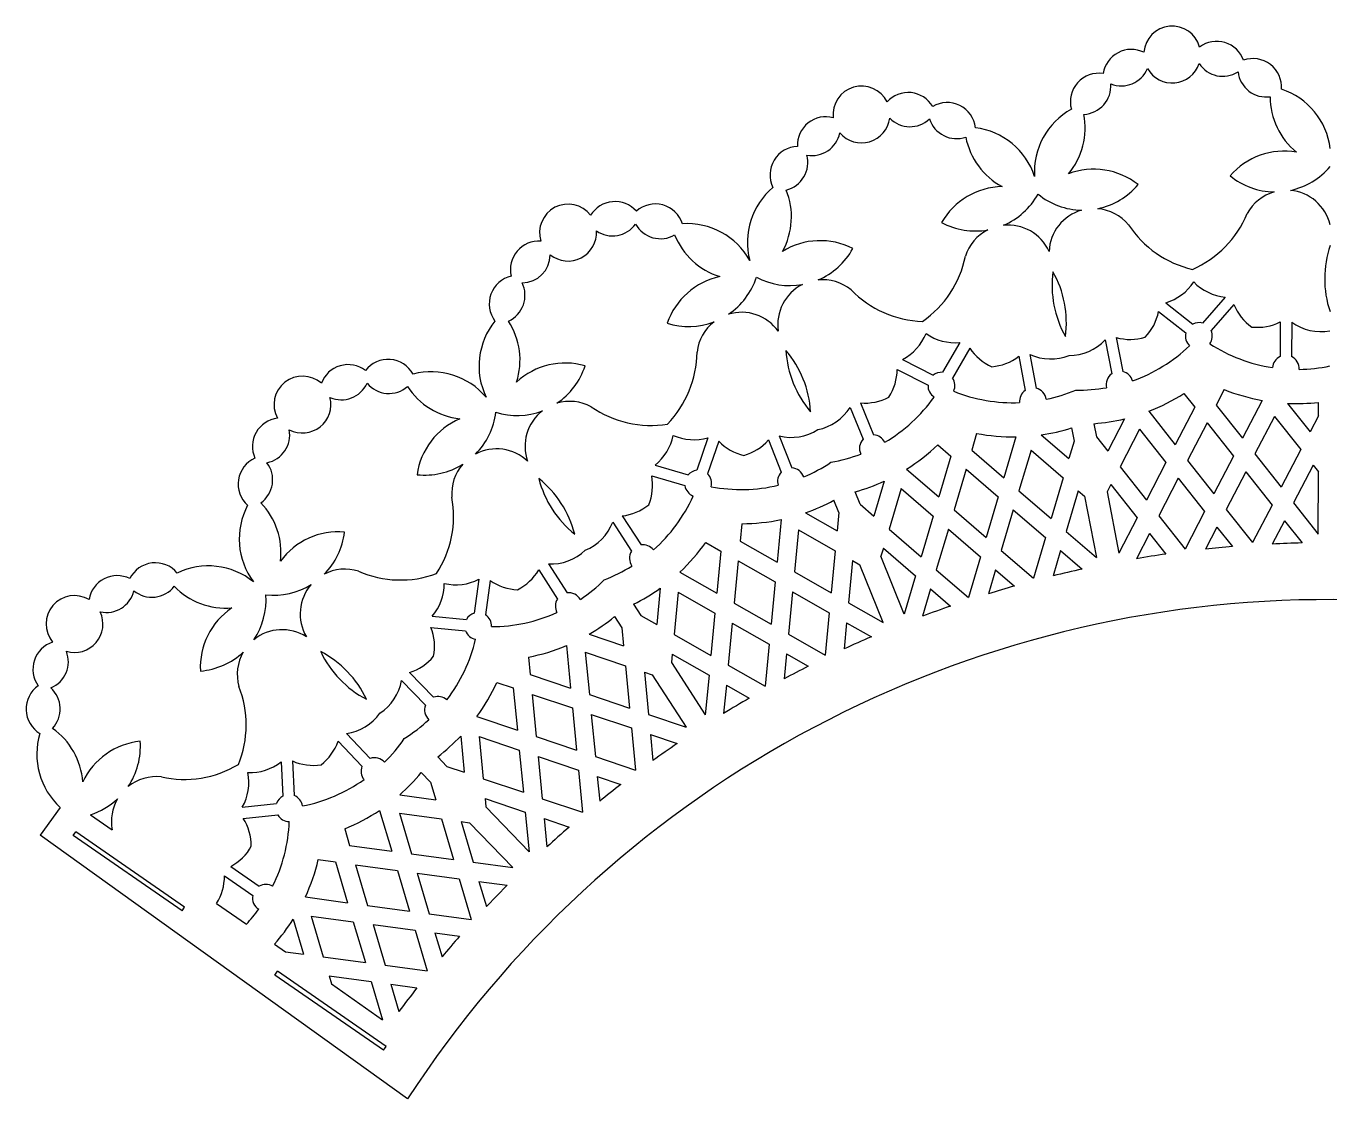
# Model space of a CAD drawing. Extents: x 53 to 282, y 68 to 162.
# Drawn here: x 52.5 to 167.1, y 67.8 to 162 of the extents above; entities that cross this region are included whole.
import ezdxf

# ---------------------------------------------------------------- set-up
doc = ezdxf.new("R2010")
doc.units = 0
doc.layers.get('0').update_dxf_attribs({"linetype": 'CONTINUOUS'})

msp = doc.modelspace()

# ---------------------------------------------------------------- linework, layer by layer
for p, q in [((152.690979, 137.721465), (155.066711, 135.851382)), ((157.904402, 138.215714), (155.922416, 135.932505)), ((158.67223, 137.574766), (156.67758, 135.276969)), ((152.057276, 136.947647), (154.448187, 135.065616)), ((162.757443, 136.037067), (162.741883, 132.994329)), ((163.757331, 136.012636), (163.74187, 132.989215)), ((134.58313, 134.229317), (133.073214, 131.609876)), ((147.356318, 134.457766), (147.939659, 131.491113)), ((148.333802, 134.669658), (148.92087, 131.684051)), ((135.459149, 133.746653), (133.939586, 131.110476)), ((139.762712, 133.0167), (140.328019, 130.026896)), ((140.748891, 133.183506), (141.310609, 130.212683)), ((129.08539, 131.868864), (131.791482, 130.477618)), ((129.559799, 132.749381), (132.248711, 131.366967)), ((154.284893, 129.757451), (155.232976, 128.557115)), ((157.835473, 130.094079), (157.129832, 128.736943)), ((124.945893, 128.527745), (126.084579, 125.726904)), ((125.864987, 128.922257), (127.010948, 126.103521)), ((155.232976, 128.557115), (153.513051, 125.249239)), ((157.129832, 128.736943), (159.440725, 125.811201)), ((161.168806, 129.134762), (159.440725, 125.811201)), ((163.386326, 128.882599), (165.368399, 126.373164)), ((166.109829, 127.79913), (166.111552, 128.96975)), ((149.060587, 127.5245), (147.585376, 124.687276)), ((151.191197, 128.188857), (153.513051, 125.249239)), ((162.24813, 127.742258), (160.528204, 124.434382)), ((162.24813, 127.742258), (164.559022, 124.816516)), ((166.109829, 127.79913), (165.368399, 126.373164)), ((136.065141, 126.243722), (135.631426, 124.776903)), ((141.745153, 126.113699), (144.169658, 124.028545)), ((144.403696, 126.719272), (144.625378, 125.569784)), ((146.36751, 127.097999), (146.589192, 125.948511)), ((150.392781, 126.618333), (148.672855, 123.310456)), ((150.392781, 126.618333), (152.703674, 123.692591)), ((156.320455, 127.180295), (154.60053, 123.872419)), ((156.320455, 127.180295), (158.631348, 124.254554)), ((112.450976, 125.866253), (111.468615, 123.006833)), ((113.402996, 125.559609), (112.414359, 122.68192)), ((117.766773, 125.664227), (118.892175, 122.837221)), ((118.703005, 126.016141), (119.821263, 123.207081)), ((132.644014, 125.235838), (133.803733, 124.238441)), ((139.520286, 125.93809), (138.458119, 122.345854)), ((144.625378, 125.569784), (144.169658, 124.028545)), ((146.589192, 125.948511), (147.585376, 124.687276)), ((133.803733, 124.238441), (132.74658, 120.663163)), ((135.631426, 124.776903), (138.458119, 122.345854)), ((140.845481, 124.77711), (139.788327, 121.201831)), ((140.845481, 124.77711), (143.672174, 122.346061)), ((154.60053, 123.872419), (156.911422, 120.946677)), ((158.631348, 124.254554), (156.911422, 120.946677)), ((160.528204, 124.434382), (162.839097, 121.50864)), ((164.559022, 124.816516), (162.839097, 121.50864)), ((107.802323, 123.45501), (110.705609, 122.611064)), ((129.906484, 123.105739), (132.74658, 120.663163)), ((135.133942, 123.094419), (134.076789, 119.51914)), ((135.133942, 123.094419), (137.960635, 120.66337)), ((148.672855, 123.310456), (150.983748, 120.384715)), ((152.703674, 123.692591), (150.983748, 120.384715)), ((159.718827, 122.877734), (157.998901, 119.569858)), ((159.718827, 122.877734), (162.02972, 119.951992)), ((165.646501, 123.439696), (163.926576, 120.13182)), ((165.646501, 123.439696), (166.10256, 122.862297)), ((166.094498, 117.387089), (166.10256, 122.862297)), ((107.504641, 122.500149), (110.426477, 121.650811)), ((127.941771, 122.04702), (127.035041, 118.980471)), ((143.672174, 122.346061), (142.61502, 118.770783)), ((147.863478, 121.753809), (147.524048, 121.100994)), ((147.863478, 121.753809), (150.174371, 118.828067)), ((153.791153, 122.315771), (152.071227, 119.007895)), ((153.791153, 122.315771), (156.102046, 119.39003)), ((123.961036, 119.281971), (123.524112, 120.367996)), ((125.816505, 120.028453), (125.379581, 121.114478)), ((129.422403, 121.411727), (128.36525, 117.836449)), ((129.422403, 121.411727), (132.249096, 118.980679)), ((137.960635, 120.66337), (136.903482, 117.088092)), ((139.788327, 121.201831), (142.61502, 118.770783)), ((145.002382, 121.202039), (143.945229, 117.62676)), ((145.002382, 121.202039), (145.560234, 120.722268)), ((145.560234, 120.722268), (146.59704, 115.346116)), ((147.524048, 121.100994), (148.560854, 115.724843)), ((121.029973, 119.266304), (123.807771, 117.682094)), ((123.961036, 119.281971), (123.807771, 117.682094)), ((125.816505, 120.028453), (127.035041, 118.980471)), ((134.076789, 119.51914), (136.903482, 117.088092)), ((139.290843, 119.519347), (138.23369, 115.944069)), ((139.290843, 119.519347), (142.117536, 117.088299)), ((156.102046, 119.39003), (154.38212, 116.082153)), ((157.998901, 119.569858), (160.309794, 116.644116)), ((162.02972, 119.951992), (160.309794, 116.644116)), ((163.926576, 120.13182), (166.094498, 117.387089)), ((104.078715, 118.430562), (105.730906, 115.898452)), ((104.905646, 118.993197), (106.568393, 116.444909)), ((115.429484, 118.310183), (115.283617, 116.78753)), ((118.879463, 118.669408), (118.522242, 114.940505)), ((132.249096, 118.980679), (131.191943, 115.4054)), ((150.174371, 118.828067), (148.560854, 115.724843)), ((152.071227, 119.007895), (154.38212, 116.082153)), ((163.117199, 118.575173), (162.049624, 116.521941)), ((163.117199, 118.575173), (164.665891, 116.614427)), ((120.401836, 117.782622), (120.0463, 114.071317)), ((120.401836, 117.782622), (123.64046, 115.935597)), ((128.36525, 117.836449), (131.191943, 115.4054)), ((133.579305, 117.836656), (132.522151, 114.261377)), ((133.579305, 117.836656), (136.405998, 115.405608)), ((142.117536, 117.088299), (141.060383, 113.51302)), ((143.945229, 117.62676), (146.59704, 115.346116)), ((151.26185, 117.451247), (150.109207, 115.234407)), ((151.26185, 117.451247), (152.696244, 115.63521)), ((157.189524, 118.01321), (156.177854, 116.067499)), ((157.189524, 118.01321), (158.548805, 116.292272)), ((112.263546, 116.667996), (113.592248, 115.910222)), ((113.592248, 115.910222), (113.236713, 112.198917)), ((115.283617, 116.78753), (118.522242, 114.940505)), ((123.64046, 115.935597), (123.284925, 112.224292)), ((127.867766, 116.153965), (127.659135, 115.448378)), ((127.867766, 116.153965), (130.694459, 113.722916)), ((138.23369, 115.944069), (141.060383, 113.51302)), ((143.447745, 115.944276), (142.791559, 113.725065)), ((143.447745, 115.944276), (145.342111, 114.315059)), ((98.429761, 114.773903), (100.063467, 112.229827)), ((115.116307, 115.041034), (114.760771, 111.329729)), ((115.116307, 115.041034), (118.354931, 113.194009)), ((125.164519, 115.066409), (124.808984, 111.355104)), ((125.164519, 115.066409), (125.803666, 114.701896)), ((127.847241, 109.622351), (125.803666, 114.701896)), ((129.70271, 110.368833), (127.659135, 115.448378)), ((136.405998, 115.405608), (135.348844, 111.830329)), ((97.577879, 114.249814), (99.222022, 111.689484)), ((109.982727, 114.054702), (113.236713, 112.198917)), ((120.0463, 114.071317), (123.284925, 112.224292)), ((130.694459, 113.722916), (129.70271, 110.368833)), ((132.522151, 114.261377), (135.348844, 111.830329)), ((137.736206, 114.261585), (137.114383, 112.158586)), ((137.736206, 114.261585), (139.398883, 112.831628)), ((92.321199, 113.433827), (91.90249, 110.439499)), ((93.314239, 113.314471), (92.892854, 110.301013)), ((108.256132, 112.640581), (107.951184, 109.457328)), ((118.354931, 113.194009), (117.999396, 109.482704)), ((119.87899, 112.324821), (119.523455, 108.613516)), ((119.87899, 112.324821), (123.117614, 110.477796)), ((132.024667, 112.578893), (131.316194, 110.182847)), ((132.024667, 112.578893), (133.779224, 111.069917)), ((105.918925, 111.236291), (106.55507, 110.253548)), ((109.830777, 112.299445), (109.475242, 108.58814)), ((109.830777, 112.299445), (113.069402, 110.45242)), ((114.760771, 111.329729), (117.999396, 109.482704)), ((124.808984, 111.355104), (127.847241, 109.622351)), ((88.218042, 110.179881), (91.229019, 109.905414)), ((104.239982, 110.149484), (104.876127, 109.16674)), ((106.55507, 110.253548), (107.951184, 109.457328)), ((113.069402, 110.45242), (112.713867, 106.741115)), ((123.117614, 110.477796), (122.762079, 106.766491)), ((88.108025, 109.185764), (91.13824, 108.909543)), ((104.876127, 109.16674), (105.030949, 107.567013)), ((114.593461, 109.583232), (114.237926, 105.871927)), ((114.593461, 109.583232), (117.832085, 107.736207)), ((124.641673, 109.608608), (124.420989, 107.304964)), ((124.641673, 109.608608), (126.812103, 108.370786)), ((102.001875, 108.592098), (105.030949, 107.567013)), ((109.475242, 108.58814), (112.713867, 106.741115)), ((117.832085, 107.736207), (117.47655, 104.024902)), ((119.523455, 108.613516), (122.762079, 106.766491)), ((96.686753, 106.584884), (96.834099, 105.0624)), ((100.004799, 107.595827), (100.36565, 103.867269)), ((101.668409, 107.015811), (102.027556, 103.304854)), ((101.668409, 107.015811), (105.19996, 105.82068)), ((109.307932, 106.841644), (109.237766, 106.109212)), ((109.307932, 106.841644), (112.546556, 104.994619)), ((119.356144, 106.867019), (119.147016, 104.684009)), ((119.356144, 106.867019), (121.261121, 105.780589)), ((105.19996, 105.82068), (105.559107, 102.109723)), ((109.237766, 106.109212), (112.213017, 101.512925)), ((114.237926, 105.871927), (117.47655, 104.024902)), ((85.521555, 104.537249), (87.62654, 102.366914)), ((86.225938, 105.247333), (88.344372, 103.063131)), ((93.892299, 104.368813), (95.341203, 103.878482)), ((96.834099, 105.0624), (100.36565, 103.867269)), ((106.861866, 105.258266), (107.221014, 101.547309)), ((106.861866, 105.258266), (107.558823, 105.022405)), ((107.558823, 105.022405), (110.534074, 100.426118)), ((112.546556, 104.994619), (112.213017, 101.512925)), ((95.341203, 103.878482), (95.700351, 100.167525)), ((97.00311, 103.316067), (100.534661, 102.120936)), ((97.00311, 103.316067), (97.362257, 99.60511)), ((102.027556, 103.304854), (105.559107, 102.109723)), ((114.070615, 104.125431), (113.832346, 101.638224)), ((114.070615, 104.125431), (116.080862, 102.978964)), ((100.534661, 102.120936), (100.893808, 98.409979)), ((92.152054, 101.368322), (95.700351, 100.167525)), ((102.196567, 101.558521), (105.728118, 100.36339)), ((102.196567, 101.558521), (102.555714, 97.847564)), ((107.221014, 101.547309), (110.534074, 100.426118)), ((80.674114, 99.869903), (82.763237, 97.684295)), ((105.728118, 100.36339), (106.087265, 96.652433)), ((107.390024, 99.800976), (109.756765, 99.000034)), ((107.390024, 99.800976), (107.61295, 97.497547)), ((79.937883, 99.192896), (82.040354, 96.993325)), ((90.727008, 99.650702), (91.035052, 96.46778)), ((92.33781, 99.616323), (92.696958, 95.905366)), ((92.33781, 99.616323), (95.869361, 98.421192)), ((97.362257, 99.60511), (100.893808, 98.409979)), ((75.931051, 97.461197), (76.092404, 94.4227)), ((89.512663, 96.98298), (88.700722, 97.82625)), ((95.869361, 98.421192), (96.228509, 94.710235)), ((97.531268, 97.858777), (101.062819, 96.663646)), ((97.531268, 97.858777), (97.890415, 94.14782)), ((102.555714, 97.847564), (106.087265, 96.652433)), ((74.933482, 97.388879), (75.093811, 94.369672)), ((88.071939, 95.595783), (87.259999, 96.439053)), ((89.512663, 96.98298), (91.035052, 96.46778)), ((101.062819, 96.663646), (101.421966, 92.952689)), ((88.071939, 95.595783), (88.529159, 94.054989)), ((92.696958, 95.905366), (96.228509, 94.710235)), ((102.724725, 96.101232), (104.802003, 95.398249)), ((102.724725, 96.101232), (102.935977, 93.918426)), ((85.360174, 94.483261), (88.529159, 94.054989)), ((92.865968, 94.159033), (96.397519, 92.963902)), ((92.865968, 94.159033), (92.936847, 93.42667)), ((97.890415, 94.14782), (101.421966, 92.952689)), ((55.524787, 93.383439), (53.768899, 90.937044)), ((71.526594, 93.411797), (74.534622, 93.716894)), ((83.589857, 93.124234), (84.655519, 89.533038)), ((85.333573, 92.872311), (89.028281, 92.37299)), ((85.333573, 92.872311), (86.394205, 89.298063)), ((96.734447, 89.482534), (92.936847, 93.42667)), ((96.397519, 92.963902), (96.734447, 89.482534)), ((58.176654, 92.742793), (60.092988, 91.396751)), ((71.608285, 92.414952), (74.635532, 92.721999)), ((89.028281, 92.37299), (90.088913, 88.798742)), ((90.766967, 92.138015), (91.496123, 92.039473)), ((90.766967, 92.138015), (91.8276, 88.563767)), ((95.293723, 88.095338), (91.496123, 92.039473)), ((98.059426, 92.401487), (100.251495, 91.659657)), ((98.059426, 92.401487), (98.300116, 89.914513)), ((86.048575, 67.768452), (53.768899, 90.937044)), ((56.669572, 90.904428), (56.897104, 91.23341)), ((66.227412, 84.293982), (56.669572, 90.904428)), ((66.454944, 84.622964), (56.897104, 91.23341)), ((80.525661, 91.498781), (80.960811, 90.032359)), ((80.960811, 90.032359), (84.655519, 89.533038)), ((78.205428, 88.79019), (79.721246, 88.585335)), ((79.721246, 88.585335), (80.781879, 85.011087)), ((81.459932, 88.35036), (85.154641, 87.851039)), ((81.459932, 88.35036), (82.520565, 84.776112)), ((86.394205, 89.298063), (90.088913, 88.798742)), ((91.8276, 88.563767), (95.293723, 88.095338)), ((69.956316, 87.358322), (72.436746, 85.629512)), ((70.512266, 88.189762), (73.008544, 86.449907)), ((85.154641, 87.851039), (86.215273, 84.276791)), ((86.893327, 87.616064), (87.95396, 84.041816)), ((86.893327, 87.616064), (90.588035, 87.116743)), ((90.588035, 87.116743), (91.648668, 83.542495)), ((92.326721, 86.881768), (94.802805, 86.547137)), ((92.326721, 86.881768), (92.985066, 84.663196)), ((94.802805, 86.547137), (92.985066, 84.663196)), ((69.267837, 84.9523), (71.883372, 83.115138)), ((77.069647, 85.512777), (80.781879, 85.011087)), ((66.227412, 84.293982), (66.454944, 84.622964)), ((77.586292, 83.82841), (81.281, 83.329088)), ((77.586292, 83.82841), (78.646925, 80.254162)), ((82.520565, 84.776112), (86.215273, 84.276791)), ((87.95396, 84.041816), (91.648668, 83.542495)), ((75.998515, 83.554833), (76.908239, 80.489137)), ((81.281, 83.329088), (82.341633, 79.75484)), ((83.019687, 83.094113), (86.714395, 82.594792)), ((83.019687, 83.094113), (84.080319, 79.519866)), ((86.714395, 82.594792), (87.775028, 79.020544)), ((74.35755, 81.377265), (75.315516, 80.704385)), ((88.453081, 82.359817), (90.626329, 82.066114)), ((88.453081, 82.359817), (89.076951, 80.257425)), ((75.315516, 80.704385), (76.908239, 80.489137)), ((78.646925, 80.254162), (82.341633, 79.75484)), ((84.080319, 79.519866), (87.775028, 79.020544)), ((74.381008, 78.65474), (74.60854, 78.983722)), ((83.938851, 72.044298), (74.381008, 78.65474)), ((84.166383, 72.37328), (74.60854, 78.983722)), ((79.146047, 78.572163), (79.355364, 77.86678)), ((79.146047, 78.572163), (82.840755, 78.072841)), ((82.840755, 78.072841), (83.835768, 74.719725)), ((79.355364, 77.86678), (83.835768, 74.719725)), ((84.579441, 77.837867), (85.290246, 75.442511)), ((84.579441, 77.837867), (86.872783, 77.527933)), ((83.938851, 72.044298), (84.166383, 72.37328))]:
    msp.add_line(p, q)
for centre, radius, start, end in [((153.253467, 159.531392), 2.5, 15.333982, 175.497294), ((157.165266, 158.193103), 2.5, 19.398295, 126.892725), ((149.662846, 157.481849), 2.5, 63.938551, 171.43298), ((148.770195, 159.27159), 2.5, 248.614081, 337.233631), ((153.253467, 159.531392), 2.5, 209.399436, 341.43184), ((157.705691, 160.118704), 2.5, 213.597645, 302.217195), ((160.368052, 156.670464), 2.5, 355.658812, 109.747871), ((146.803249, 155.384477), 2.5, 81.083405, 195.172464), ((161.520258, 158.305218), 2.5, 186.928971, 277.943383), ((125.950423, 154.265926), 2.5, 26.333982, 186.497294), ((130.045708, 153.698631), 2.5, 30.398295, 137.892725), ((145.364371, 156.773588), 2.5, 272.887893, 3.902304), ((160.904102, 150.505187), 6.288244, 7.07966, 71.869632), ((133.480183, 152.815088), 2.5, 6.658812, 120.747871), ((147.435312, 149.228302), 6.288244, 118.961644, 183.751616), ((168.153975, 155.816197), 6.288244, 179.881478, 230.700061), ((122.816843, 151.568916), 2.5, 74.938551, 182.43298), ((125.950423, 154.265926), 2.5, 220.399436, 352.43184), ((130.208782, 155.691971), 2.5, 224.597645, 313.217195), ((134.299294, 154.639658), 2.5, 197.928971, 288.943383), ((139.316566, 153.082318), 6.288244, 320.131215, 10.949798), ((121.599093, 153.155448), 2.5, 259.614081, 348.233631), ((135.182775, 146.865367), 6.288244, 18.07966, 82.869632), ((120.409982, 148.964442), 2.5, 92.083405, 206.172464), ((141.286058, 153.46214), 6.288244, 190.881478, 241.700061), ((118.732485, 150.05348), 2.5, 283.887893, 14.902304), ((163.093377, 144.7549), 6.288244, 80.131291, 139.022852), ((146.365619, 143.169055), 6.288244, 51.808424, 110.699985), ((162.328783, 153.744566), 6.288244, 282.028854, 319.946399), ((122.205086, 143.041976), 6.288244, 129.961644, 194.751616), ((138.429034, 141.638463), 6.288244, 91.131291, 150.022852), ((145.427276, 152.142249), 6.288244, 281.893078, 320.131215), ((162.328783, 153.744566), 6.288244, 230.700061, 268.938198), ((113.500123, 145.276054), 6.288244, 331.131215, 21.949798), ((135.963178, 150.317072), 6.288244, 293.028854, 330.946399), ((145.427276, 152.142249), 6.288244, 230.884877, 268.802422), ((163.296456, 143.664516), 3.944804, 105.952634, 151.34789), ((163.296456, 143.664516), 3.944804, 13.358233, 85.014419), ((100.153711, 143.887534), 2.5, 37.333982, 197.497294), ((104.281999, 144.11208), 2.5, 41.398295, 148.892725), ((107.821961, 143.900098), 2.5, 17.658812, 131.747871), ((146.37106, 142.059934), 3.944804, 105.816857, 177.473043), ((146.37106, 142.059934), 3.944804, 39.483386, 84.878642), ((151.374992, 149.040387), 9.149187, 293.633325, 337.614273), ((104.06173, 146.099913), 2.5, 235.597645, 324.217195), ((108.277878, 145.84744), 2.5, 208.928971, 299.943383), ((110.628532, 138.384561), 6.288244, 29.07966, 93.869632), ((135.963178, 150.317072), 6.288244, 241.700061, 279.938198), ((138.836436, 140.606861), 3.944804, 24.358233, 96.014419), ((157.069921, 149.580285), 9.149187, 213.217003, 257.19795), ((100.153711, 143.887534), 2.5, 231.399436, 3.43184), ((115.360957, 146.024694), 6.288244, 201.881478, 252.700061), ((138.836436, 140.606861), 3.944804, 116.952634, 162.34789), ((97.592317, 140.642161), 2.5, 85.938551, 193.43298), ((122.311204, 136.889947), 6.288244, 62.808424, 121.699985), ((119.677936, 145.519235), 6.288244, 292.893078, 331.131215), ((175.803825, 139.84522), 9.149187, 161.412868, 198.418407), ((96.094216, 141.967187), 2.5, 270.614081, 359.233631), ((126.108239, 143.60924), 9.149187, 304.633325, 348.614273), ((95.726634, 137.626287), 2.5, 103.083405, 217.172464), ((114.812488, 133.873105), 6.288244, 102.131291, 161.022852), ((110.73598, 141.921756), 6.288244, 304.028854, 341.946399), ((119.677936, 145.519235), 6.288244, 241.884877, 279.802422), ((151.842766, 139.244255), 9.149187, 172.412868, 209.418407), ((134.804224, 135.958326), 9.149187, 352.412868, 29.418407), ((93.872159, 138.375235), 2.5, 294.887893, 25.902304), ((122.528176, 135.802242), 3.944804, 116.816857, 188.473043), ((122.528176, 135.802242), 3.944804, 50.483386, 95.878642), ((131.595518, 145.225862), 9.149187, 224.217003, 268.19795), ((151.428987, 141.978031), 4.439705, 286.514101, 326.884013), ((158.344028, 142.633599), 4.439705, 223.947262, 264.317172), ((162.789504, 139.235798), 4.439705, 201.970621, 235.218746), ((115.409244, 132.938192), 3.944804, 35.358233, 107.014419), ((147.701214, 137.805379), 4.439705, 315.61253, 348.860653), ((98.618816, 132.155156), 6.288244, 140.961644, 205.751616), ((89.647506, 132.687202), 6.288244, 342.131215, 32.949798), ((110.73598, 141.921756), 6.288244, 252.700061, 290.938198), ((115.409244, 132.938192), 3.944804, 127.952634, 173.34789), ((155.598464, 134.796485), 1.181341, 74.082998, 116.751773), ((155.598464, 134.796485), 1.181341, 324.757555, 24.003397), ((160.757335, 140.000719), 4.439705, 263.527946, 296.776079), ((166.339925, 139.623893), 4.439705, 234.429528, 280.1302), ((127.508802, 136.686942), 4.439705, 297.514104, 337.884013), ((134.171707, 138.649918), 4.439705, 234.947262, 275.317175), ((144.141115, 137.519375), 4.439705, 270.701076, 316.401759), ((149.553438, 138.938554), 4.439705, 254.055208, 287.30333), ((155.598464, 134.796485), 1.181341, 166.831374, 226.073451), ((164.204421, 145.953415), 14.090407, 237.160101, 261.245307), ((102.342018, 133.456755), 9.149187, 315.633325, 359.614273), ((128.436608, 134.082346), 9.149187, 183.412868, 220.418407), ((112.338097, 127.605682), 9.149187, 3.412868, 40.418407), ((139.183838, 136.16278), 4.439705, 212.970623, 246.218746), ((137.043051, 136.525892), 4.439705, 274.527946, 307.776068), ((142.594975, 137.221198), 4.439705, 245.429516, 291.1302), ((145.049285, 144.137492), 14.090407, 289.585365, 313.670905), ((163.236403, 131.921474), 1.181341, 114.746801, 174.866629), ((163.236403, 131.921474), 1.181341, 357.240575, 64.6672), ((80.820842, 129.785713), 2.5, 52.398295, 159.892725), ((84.336213, 130.253083), 2.5, 28.658812, 142.747871), ((99.896848, 126.136406), 6.288244, 73.808424, 132.699985), ((95.665414, 134.104698), 6.288244, 303.893078, 342.131215), ((124.645699, 131.879661), 4.439705, 326.61253, 359.860655), ((164.204421, 145.953415), 14.090407, 270.861897, 281.926342), ((76.811247, 128.777579), 2.5, 48.333982, 208.497294), ((80.225323, 131.694995), 2.5, 246.597645, 335.217195), ((84.412183, 132.251639), 2.5, 219.928971, 310.943383), ((88.143633, 125.3744), 6.288244, 40.07966, 104.869632), ((132.971887, 130.432888), 1.181341, 85.079503, 127.748278), ((132.971887, 130.432888), 1.181341, 335.757825, 34.999902), ((148.636768, 130.53738), 1.181341, 126.164087, 193.588977), ((148.636768, 130.53738), 1.181341, 15.965166, 76.084486), ((91.331304, 133.777152), 6.288244, 212.881478, 263.700061), ((132.971887, 130.432888), 1.181341, 177.827879, 237.073721), ((139.290827, 143.026957), 14.090407, 248.160371, 272.245911), ((141.018164, 129.068112), 1.181341, 125.74679, 185.86611), ((141.018164, 129.068112), 1.181341, 8.242299, 75.667189), ((139.290827, 143.026957), 14.090407, 281.862498, 292.926956), ((145.049285, 144.137492), 14.090407, 268.90432, 279.968778), ((145.049285, 144.137492), 17.090407, 291.061986, 302.71068), ((164.204421, 145.953415), 17.090407, 248.120106, 259.768779), ((76.811247, 128.777579), 2.5, 242.399436, 14.43184), ((100.317377, 125.110085), 3.944804, 61.483386, 106.878642), ((107.420015, 136.090697), 9.149187, 235.217003, 279.19795), ((121.205581, 130.919612), 4.439705, 281.701076, 327.401748), ((126.247672, 133.345437), 4.439705, 265.055197, 298.30333), ((120.834144, 137.589339), 14.090407, 300.585969, 324.671175), ((164.204421, 145.953415), 17.090407, 267.256276, 276.407021), ((74.91616, 125.103095), 2.5, 96.938551, 204.43298), ((93.111544, 121.744169), 6.288244, 113.131291, 172.022852), ((87.574178, 128.867109), 6.288244, 315.028854, 352.946399), ((95.665414, 134.104698), 6.288244, 252.884877, 290.802422), ((100.317377, 125.110085), 3.944804, 127.816857, 199.473043), ((145.049285, 144.137492), 17.090407, 274.423757, 283.574573), ((73.192756, 126.117925), 2.5, 281.614081, 10.233631), ((105.037686, 126.928879), 4.439705, 308.514101, 348.884013), ((111.203621, 130.127131), 4.439705, 245.947262, 286.317172), ((119.744743, 130.331896), 4.439705, 256.429528, 302.1302), ((126.950861, 124.923709), 1.181341, 26.964647, 87.084475), ((139.290827, 143.026957), 17.090407, 259.120596, 270.76929), ((139.290827, 143.026957), 17.090407, 278.256703, 287.407519), ((116.598234, 128.642049), 4.439705, 223.970621, 257.218746), ((114.427494, 128.590008), 4.439705, 285.527946, 318.776079), ((126.950861, 124.923709), 1.181341, 137.164075, 204.590701), ((120.834144, 137.589339), 17.090407, 302.062497, 313.71117), ((73.660211, 121.786642), 2.5, 114.083405, 228.172464), ((93.875726, 120.9403), 3.944804, 46.358233, 118.014419), ((120.834144, 137.589339), 14.090407, 279.904934, 290.969379), ((71.696902, 122.16798), 2.5, 305.887893, 36.902304), ((87.574178, 128.867109), 6.288244, 263.700061, 301.938198), ((93.875726, 120.9403), 3.944804, 138.952634, 184.34789), ((111.593813, 121.832179), 1.181341, 96.082998, 138.751773), ((111.593813, 121.832179), 1.181341, 346.757555, 46.003397), ((119.752585, 122.027738), 1.181341, 136.746801, 196.866629), ((119.752585, 122.027738), 1.181341, 19.240575, 86.6672), ((115.393658, 135.400552), 14.090407, 292.861897, 303.926342), ((106.445426, 124.54917), 9.149187, 194.412868, 231.418407), ((91.878496, 115.11976), 9.149187, 14.412868, 51.418407), ((103.144459, 121.663615), 4.439705, 337.61253, 10.860653), ((111.593813, 121.832179), 1.181341, 188.831374, 248.073451), ((115.393658, 135.400552), 14.090407, 259.160101, 283.245307), ((120.834144, 137.589339), 17.090407, 285.424255, 294.575), ((80.949636, 118.95599), 9.149187, 326.633325, 10.614273), ((98.313582, 126.541218), 14.090407, 311.585365, 335.670905), ((115.393658, 135.400552), 17.090407, 289.256276, 298.407021), ((77.543196, 116.967885), 6.288244, 151.961644, 216.751616), ((68.635195, 115.77835), 6.288244, 353.131215, 43.949798), ((104.437316, 123.408132), 4.439705, 276.055208, 309.30333), ((99.950731, 120.0648), 4.439705, 292.701076, 338.401759), ((115.393658, 135.400552), 17.090407, 270.120106, 281.768779), ((79.946179, 111.303576), 6.288244, 84.808424, 143.699985), ((74.272067, 118.318073), 6.288244, 314.893078, 353.131215), ((98.628875, 119.209141), 4.439705, 267.429516, 313.1302), ((106.734529, 115.275309), 1.181341, 148.164087, 215.588977), ((106.734529, 115.275309), 1.181341, 37.965166, 98.084486), ((98.313582, 126.541218), 17.090407, 313.061986, 324.71068), ((166.943925, 15.12218), 101.51781, 94.743551, 96.087725), ((166.943925, 15.12218), 101.51781, 91.285811, 92.763373), ((63.885937, 112.375509), 2.5, 39.658812, 153.747871), ((68.554301, 108.312952), 6.288244, 51.07966, 115.869632), ((166.943925, 15.12218), 101.51781, 98.067903, 99.545465), ((60.524332, 111.245962), 2.5, 63.398295, 170.892725), ((80.554813, 110.376353), 3.944804, 72.483386, 117.878642), ((85.431756, 122.510467), 9.149187, 246.217003, 290.19795), ((93.741686, 116.484677), 4.439705, 296.527946, 329.776068), ((98.313582, 126.541218), 14.090407, 290.90432, 301.968778), ((166.943925, 15.12218), 101.51781, 102.285811, 103.763373), ((59.575446, 113.006534), 2.5, 257.597645, 346.217195), ((63.579169, 114.351842), 2.5, 230.928971, 321.943383), ((70.080085, 117.169558), 6.288244, 223.881478, 274.700061), ((74.272067, 118.318073), 6.288244, 263.884877, 301.802422), ((80.554813, 110.376353), 3.944804, 138.816857, 210.473043), ((84.841354, 113.062408), 4.439705, 319.514104, 359.884013), ((90.283748, 117.378415), 4.439705, 256.947262, 297.317175), ((95.862614, 116.949959), 4.439705, 234.970623, 268.218746), ((93.390445, 123.354392), 14.090407, 303.862498, 314.926956), ((98.313582, 126.541218), 17.090407, 296.423757, 305.574573), ((166.943925, 15.12218), 101.51781, 105.743551, 107.087725), ((56.780766, 109.491283), 2.5, 59.333982, 219.497294), ((67.328868, 111.632833), 6.288244, 326.028854, 3.946399), ((166.943925, 15.12218), 96.51781, 34.300013, 146.944131), ((100.22108, 111.059047), 1.181341, 147.74679, 207.86611), ((100.22108, 111.059047), 1.181341, 30.242299, 97.667189), ((56.780766, 109.491283), 2.5, 253.399436, 25.43184), ((74.123619, 105.69734), 6.288244, 124.131291, 183.022852), ((92.249448, 109.310257), 1.181341, 107.079503, 149.748278), ((92.249448, 109.310257), 1.181341, 357.757825, 56.999902), ((93.390445, 123.354392), 14.090407, 270.160371, 294.245911), ((93.390445, 123.354392), 17.090407, 300.256703, 309.407519), ((166.943925, 15.12218), 101.51781, 109.067903, 110.545465), ((75.027146, 105.054054), 3.944804, 57.358233, 129.014419), ((83.98757, 107.532637), 4.439705, 348.61253, 21.860655), ((92.249448, 109.310257), 1.181341, 199.827879, 259.073721), ((55.621621, 105.52271), 2.5, 107.938551, 215.43298), ((78.314675, 111.398724), 14.090407, 322.585969, 346.671175), ((166.943925, 15.12218), 101.51781, 113.285811, 114.763373), ((53.736243, 106.190054), 2.5, 292.614081, 21.233631), ((67.328868, 111.632833), 6.288244, 274.700061, 312.938198), ((75.027146, 105.054054), 3.944804, 149.952634, 195.34789), ((86.6773, 110.995031), 9.149187, 205.412868, 242.418407), ((74.177222, 98.959364), 9.149187, 25.412868, 62.418407), ((84.923805, 109.491791), 4.439705, 287.055197, 320.30333), ((93.390445, 123.354392), 17.090407, 281.120596, 292.76929), ((166.943925, 15.12218), 101.51781, 116.743551, 118.087725), ((81.157589, 105.353804), 4.439705, 303.701076, 349.401748), ((78.314675, 111.398724), 17.090407, 324.062497, 335.71117), ((55.021556, 102.027544), 2.5, 125.083405, 239.172464), ((53.021556, 102.027258), 2.5, 316.887893, 47.902304), ((62.717168, 100.639787), 9.149187, 337.633325, 21.614273), ((88.730625, 101.946719), 1.181341, 159.164075, 226.590701), ((88.730625, 101.946719), 1.181341, 48.964647, 109.084475), ((166.943925, 15.12218), 101.51781, 120.067903, 121.545465), ((80.023286, 104.261644), 4.439705, 278.429528, 324.1302), ((78.314675, 111.398724), 14.090407, 301.904934, 312.969379), ((59.752663, 98.03823), 6.288244, 162.961644, 227.751616), ((51.235301, 95.170822), 6.288244, 4.131215, 54.949798), ((63.192296, 92.936501), 6.288244, 95.808424, 154.699985), ((56.284005, 98.739449), 6.288244, 325.893078, 4.131215), ((75.745741, 100.654717), 4.439705, 307.527946, 340.776079), ((74.090279, 107.331275), 14.090407, 314.861897, 325.926342), ((78.314675, 111.398724), 17.090407, 307.424255, 316.575), ((166.943925, 15.12218), 101.51781, 124.285811, 125.763373), ((77.738921, 101.516142), 4.439705, 245.970621, 279.218746), ((83.141349, 96.5651), 1.181341, 41.240575, 108.6672), ((66.438713, 104.984187), 9.149187, 257.217003, 301.19795), ((67.661933, 95.597061), 4.439705, 330.514101, 10.884013), ((72.180802, 100.872229), 4.439705, 267.947262, 308.317172), ((83.141349, 96.5651), 1.181341, 158.746801, 218.866629), ((74.090279, 107.331275), 17.090407, 311.256276, 320.407021), ((63.966671, 92.142446), 3.944804, 83.483386, 128.878642), ((74.090279, 107.331275), 14.090407, 281.160101, 305.245307), ((166.943925, 15.12218), 101.51781, 127.743551, 129.087725), ((56.284005, 98.739449), 6.288244, 287.516598, 312.802422), ((63.966671, 92.142446), 3.944804, 149.816857, 190.8963), ((75.649925, 93.327452), 1.181341, 118.082998, 160.751773), ((75.649925, 93.327452), 1.181341, 8.757555, 68.003397), ((74.090279, 107.331275), 17.090407, 292.120106, 303.768779), ((67.878966, 90.005978), 4.439705, 359.61253, 32.860653), ((61.572673, 92.718734), 14.090407, 333.585365, 357.670905), ((75.649925, 93.327452), 1.181341, 210.831374, 270.073451), ((166.943925, 15.12218), 101.51781, 131.067903, 132.545465), ((68.424175, 92.107779), 4.439705, 298.055208, 331.30333), ((61.572673, 92.718734), 17.090407, 335.061986, 346.71068), ((65.51672, 87.327191), 4.439705, 327.661461, 0.401759), ((73.600723, 85.427707), 1.181341, 59.965166, 120.084486), ((73.600723, 85.427707), 1.181341, 170.164087, 237.588977), ((61.572673, 92.718734), 14.090407, 317.033564, 323.968778), ((61.572673, 92.718734), 17.090407, 318.423757, 327.574573), ((166.943925, 15.12218), 101.51781, 138.743551, 140.087725), ((166.943925, 15.12218), 101.51781, 142.067903, 143.545465)]:
    msp.add_arc(centre, radius, start, end)

doc.saveas('drawing.dxf')
